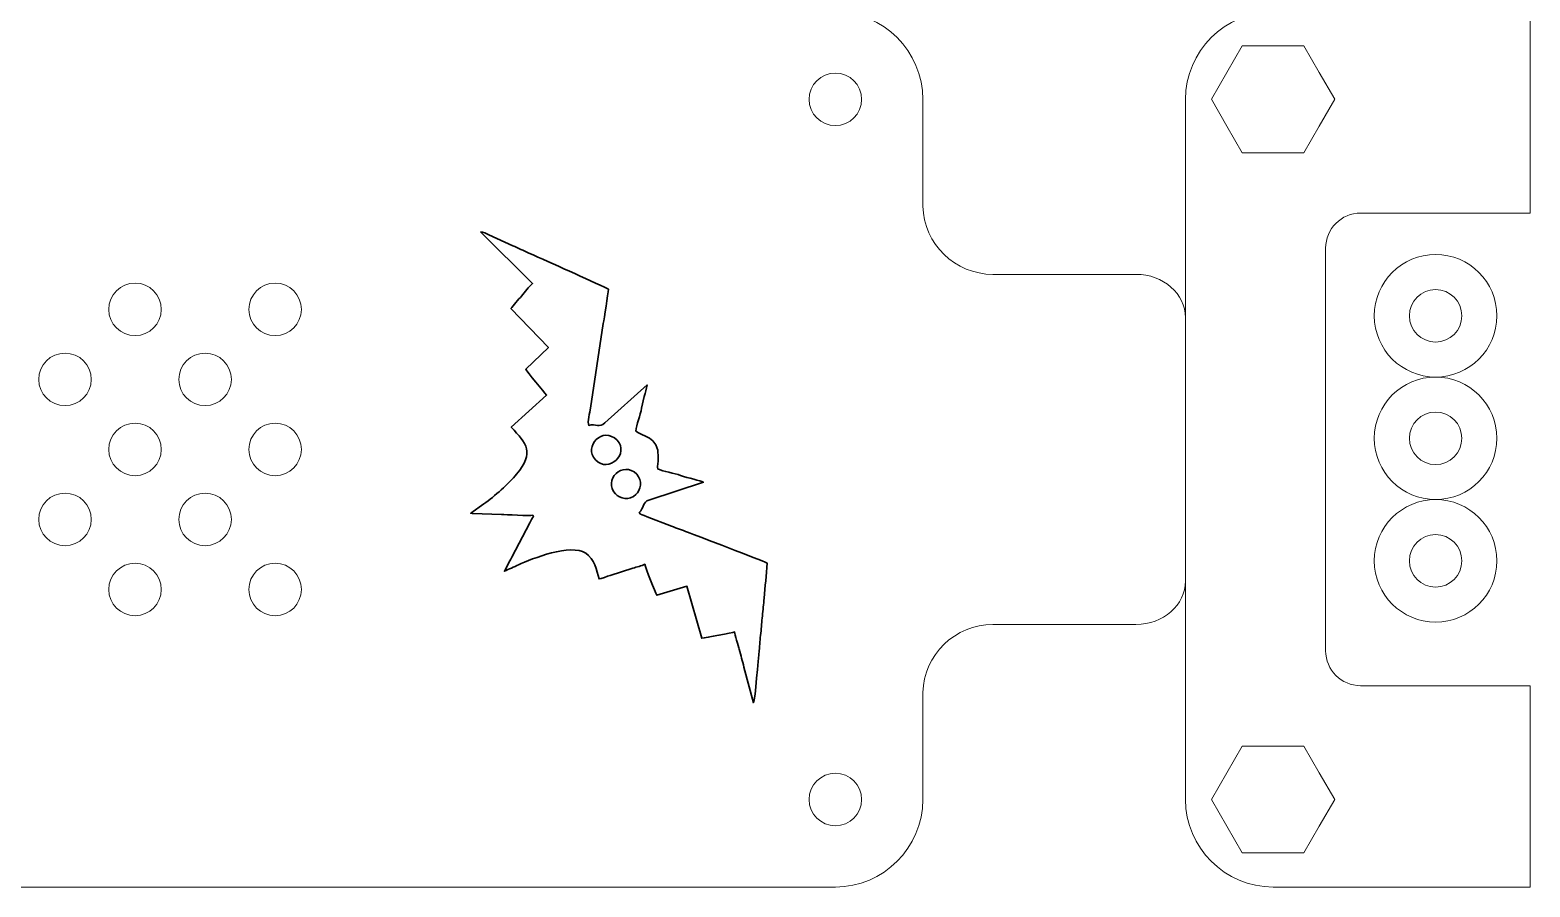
# Model space of a CAD drawing. Header units: millimetres. Extents: x -100 to 87, y -104 to 146.
# Drawn here: x 1.1 to 86.8, y -104.1 to -55.1 of the extents above; entities that cross this region are included whole.
import ezdxf

# ---------------------------------------------------------------- set-up
doc = ezdxf.new("R2010")
doc.units = ezdxf.units.MM
doc.header["$MEASUREMENT"] = 0
doc.layers.add('Layer 1', color=7, linetype='Continuous')

msp = doc.modelspace()

# ---------------------------------------------------------------- linework, layer by layer
at = {"layer": 'Layer 1', "color": 250, "lineweight": 20}
for points, knots in [([(56.0896, -89.0545), (56.0896, -89.0545), (56.0896, -89.0545), (56.0896, -89.0545), (56.0896, -89.0545), (53.9205, -89.0545), (52.1467, -90.7833), (52.0909, -92.9515), (52.0909, -92.9515), (52.0909, -92.9515), (52.0896, -99.0543), (52.0896, -99.0543), (52.0896, -99.0543), (52.0891, -101.8044), (49.8395, -104.0545), (47.0893, -104.0545), (47.0893, -104.0545), (47.0893, -104.0545), (-92.9101, -104.0545), (-92.9101, -104.0545), (-92.9101, -104.0545), (-95.6604, -104.0545), (-97.9104, -101.8044), (-97.9104, -99.0543), (-97.9104, -99.0543), (-97.9104, -99.0543), (-97.9104, -59.0547), (-97.9104, -59.0547), (-97.9104, -59.0547), (-97.9104, -56.3046), (-95.6604, -54.0545), (-92.9101, -54.0545), (-92.9101, -54.0545), (-92.9101, -54.0545), (47.0893, -54.0545), (47.0893, -54.0545), (47.0893, -54.0545), (49.8396, -54.0545), (52.089, -56.3046), (52.0896, -59.0547), (52.0896, -59.0547), (52.0896, -59.0547), (52.0909, -65.1575), (52.0909, -65.1575), (52.0909, -65.1575), (52.1467, -67.3257), (53.9205, -69.0545), (56.0896, -69.0545), (56.0896, -69.0545), (56.0896, -69.0545), (56.0896, -69.0545), (56.0896, -69.0545), (56.0896, -69.0545), (56.0896, -69.0545), (64.2596, -69.0545), (64.2596, -69.0545), (64.2596, -69.0545), (65.8166, -69.0545), (67.0903, -70.1676), (67.0903, -71.5281), (67.0903, -71.5281), (67.0903, -71.5281), (67.0903, -86.581), (67.0903, -86.581), (67.0903, -86.581), (67.0903, -87.9415), (65.8164, -89.0545), (64.2596, -89.0545), (64.2596, -89.0545), (64.2596, -89.0545), (56.0896, -89.0545), (56.0896, -89.0545)], [0, 0, 0, 0, 0.0526316, 0.0526316, 0.0526316, 0.0526316, 0.1052632, 0.1052632, 0.1052632, 0.1052632, 0.1578947, 0.1578947, 0.1578947, 0.1578947, 0.2105263, 0.2105263, 0.2105263, 0.2105263, 0.2631579, 0.2631579, 0.2631579, 0.2631579, 0.3157895, 0.3157895, 0.3157895, 0.3157895, 0.3684211, 0.3684211, 0.3684211, 0.3684211, 0.4210526, 0.4210526, 0.4210526, 0.4210526, 0.4736842, 0.4736842, 0.4736842, 0.4736842, 0.5263158, 0.5263158, 0.5263158, 0.5263158, 0.5789474, 0.5789474, 0.5789474, 0.5789474, 0.6315789, 0.6315789, 0.6315789, 0.6315789, 0.6842105, 0.6842105, 0.6842105, 0.6842105, 0.7368421, 0.7368421, 0.7368421, 0.7368421, 0.7894737, 0.7894737, 0.7894737, 0.7894737, 0.8421053, 0.8421053, 0.8421053, 0.8421053, 0.8947368, 0.8947368, 0.8947368, 0.8947368, 1, 1, 1, 1]), ([(77.0918, -65.5534), (77.0918, -65.5534), (86.7648, -65.5534), (86.7648, -65.5534), (86.7648, -65.5534), (86.7648, -65.5534), (86.7648, -54.0546), (86.7648, -54.0546), (86.7648, -54.0546), (86.7648, -54.0546), (86.7648, -54.0545), (86.7648, -54.0545), (86.7648, -54.0545), (86.7648, -54.0545), (72.0906, -54.0545), (72.0906, -54.0545), (72.0906, -54.0545), (69.3403, -54.0545), (67.0903, -56.3047), (67.0903, -59.0547), (67.0903, -59.0547), (67.0903, -59.0547), (67.0903, -99.0543), (67.0903, -99.0543), (67.0903, -99.0543), (67.0903, -101.8042), (69.3405, -104.0545), (72.0906, -104.0545), (72.0906, -104.0545), (72.0906, -104.0545), (86.7648, -104.0545), (86.7648, -104.0545), (86.7648, -104.0545), (86.7648, -104.0545), (86.7648, -92.5534), (86.7648, -92.5534), (86.7648, -92.5534), (86.7648, -92.5534), (77.0918, -92.5534), (77.0918, -92.5534), (77.0918, -92.5534), (77.0918, -92.5534), (77.0918, -92.5534), (77.0918, -92.5534), (77.0918, -92.5534), (75.9872, -92.5534), (75.0918, -91.658), (75.0918, -90.5535), (75.0918, -90.5535), (75.0918, -90.5535), (75.0918, -69.5534), (75.0918, -69.5534), (75.0918, -69.5534), (75.0918, -69.5534), (75.0918, -67.5533), (75.0918, -67.5533), (75.0918, -67.5533), (75.0918, -66.4488), (75.9872, -65.5534), (77.0918, -65.5534), (77.0918, -65.5534), (77.0918, -65.5534), (77.0918, -65.5534), (77.0918, -65.5534)], [0, 0, 0, 0, 0.0588235, 0.0588235, 0.0588235, 0.0588235, 0.1176471, 0.1176471, 0.1176471, 0.1176471, 0.1764706, 0.1764706, 0.1764706, 0.1764706, 0.2352941, 0.2352941, 0.2352941, 0.2352941, 0.2941176, 0.2941176, 0.2941176, 0.2941176, 0.3529412, 0.3529412, 0.3529412, 0.3529412, 0.4117647, 0.4117647, 0.4117647, 0.4117647, 0.4705882, 0.4705882, 0.4705882, 0.4705882, 0.5294118, 0.5294118, 0.5294118, 0.5294118, 0.5882353, 0.5882353, 0.5882353, 0.5882353, 0.6470588, 0.6470588, 0.6470588, 0.6470588, 0.7058824, 0.7058824, 0.7058824, 0.7058824, 0.7647059, 0.7647059, 0.7647059, 0.7647059, 0.8235294, 0.8235294, 0.8235294, 0.8235294, 0.8823529, 0.8823529, 0.8823529, 0.8823529, 1, 1, 1, 1]), ([(75.6093, -59.0546), (75.6093, -59.0546), (74.7296, -60.5785), (74.7296, -60.5785), (74.7296, -60.5785), (74.7296, -60.5785), (73.8498, -62.1022), (73.8498, -62.1022), (73.8498, -62.1022), (73.8498, -62.1022), (72.0903, -62.1022), (72.0903, -62.1022), (72.0903, -62.1022), (72.0903, -62.1022), (70.3308, -62.1022), (70.3308, -62.1022), (70.3308, -62.1022), (70.3308, -62.1022), (69.451, -60.5785), (69.451, -60.5785), (69.451, -60.5785), (69.451, -60.5785), (68.5713, -59.0546), (68.5713, -59.0546), (68.5713, -59.0546), (68.5713, -59.0546), (69.451, -57.5307), (69.451, -57.5307), (69.451, -57.5307), (69.451, -57.5307), (70.3308, -56.007), (70.3308, -56.007), (70.3308, -56.007), (70.3308, -56.007), (72.0903, -56.007), (72.0903, -56.007), (72.0903, -56.007), (72.0903, -56.007), (73.8498, -56.007), (73.8498, -56.007), (73.8498, -56.007), (73.8498, -56.007), (74.7296, -57.5307), (74.7296, -57.5307), (74.7296, -57.5307), (74.7296, -57.5307), (75.6093, -59.0546), (75.6093, -59.0546)], [0, 0, 0, 0, 0.0769231, 0.0769231, 0.0769231, 0.0769231, 0.1538462, 0.1538462, 0.1538462, 0.1538462, 0.2307692, 0.2307692, 0.2307692, 0.2307692, 0.3076923, 0.3076923, 0.3076923, 0.3076923, 0.3846154, 0.3846154, 0.3846154, 0.3846154, 0.4615385, 0.4615385, 0.4615385, 0.4615385, 0.5384615, 0.5384615, 0.5384615, 0.5384615, 0.6153846, 0.6153846, 0.6153846, 0.6153846, 0.6923077, 0.6923077, 0.6923077, 0.6923077, 0.7692308, 0.7692308, 0.7692308, 0.7692308, 0.8461538, 0.8461538, 0.8461538, 0.8461538, 1, 1, 1, 1]), ([(48.5896, -59.0547), (48.5896, -59.8831), (47.918, -60.5547), (47.0896, -60.5547), (47.0896, -60.5547), (46.2612, -60.5547), (45.5896, -59.8831), (45.5896, -59.0547), (45.5896, -59.0547), (45.5896, -58.2263), (46.2612, -57.5547), (47.0896, -57.5547), (47.0896, -57.5547), (47.918, -57.5547), (48.5896, -58.2263), (48.5896, -59.0547)], [0, 0, 0, 0, 0.2, 0.2, 0.2, 0.2, 0.4, 0.4, 0.4, 0.4, 0.6, 0.6, 0.6, 0.6, 1, 1, 1, 1]), ([(84.8733, -71.4203), (84.8733, -73.3534), (83.3063, -74.9203), (81.3733, -74.9203), (81.3733, -74.9203), (79.4403, -74.9203), (77.8733, -73.3534), (77.8733, -71.4203), (77.8733, -71.4203), (77.8733, -69.4872), (79.4403, -67.9203), (81.3733, -67.9203), (81.3733, -67.9203), (83.3063, -67.9203), (84.8733, -69.4872), (84.8733, -71.4203)], [0, 0, 0, 0, 0.2, 0.2, 0.2, 0.2, 0.4, 0.4, 0.4, 0.4, 0.6, 0.6, 0.6, 0.6, 1, 1, 1, 1]), ([(8.5909, -71.0547), (8.5909, -70.2263), (7.9194, -69.5547), (7.0909, -69.5547), (7.0909, -69.5547), (6.2624, -69.5547), (5.5909, -70.2263), (5.5909, -71.0547), (5.5909, -71.0547), (5.5909, -71.8831), (6.2624, -72.5547), (7.0909, -72.5547), (7.0909, -72.5547), (7.9194, -72.5547), (8.5909, -71.8831), (8.5909, -71.0547)], [0, 0, 0, 0, 0.2, 0.2, 0.2, 0.2, 0.4, 0.4, 0.4, 0.4, 0.6, 0.6, 0.6, 0.6, 1, 1, 1, 1]), ([(16.5909, -71.0547), (16.5909, -70.2263), (15.9194, -69.5547), (15.0909, -69.5547), (15.0909, -69.5547), (14.2624, -69.5547), (13.5909, -70.2263), (13.5909, -71.0547), (13.5909, -71.0547), (13.5909, -71.8831), (14.2624, -72.5547), (15.0909, -72.5547), (15.0909, -72.5547), (15.9194, -72.5547), (16.5909, -71.8831), (16.5909, -71.0547)], [0, 0, 0, 0, 0.2, 0.2, 0.2, 0.2, 0.4, 0.4, 0.4, 0.4, 0.6, 0.6, 0.6, 0.6, 1, 1, 1, 1]), ([(82.8733, -71.4203), (82.8733, -72.2487), (82.2017, -72.9203), (81.3733, -72.9203), (81.3733, -72.9203), (80.5449, -72.9203), (79.8733, -72.2487), (79.8733, -71.4203), (79.8733, -71.4203), (79.8733, -70.5919), (80.5449, -69.9203), (81.3733, -69.9203), (81.3733, -69.9203), (82.2017, -69.9203), (82.8733, -70.5919), (82.8733, -71.4203)], [0, 0, 0, 0, 0.2, 0.2, 0.2, 0.2, 0.4, 0.4, 0.4, 0.4, 0.6, 0.6, 0.6, 0.6, 1, 1, 1, 1]), ([(4.5909, -75.0547), (4.5909, -74.2263), (3.9194, -73.5547), (3.0909, -73.5547), (3.0909, -73.5547), (2.2624, -73.5547), (1.5909, -74.2263), (1.5909, -75.0547), (1.5909, -75.0547), (1.5909, -75.8831), (2.2624, -76.5547), (3.0909, -76.5547), (3.0909, -76.5547), (3.9194, -76.5547), (4.5909, -75.8831), (4.5909, -75.0547)], [0, 0, 0, 0, 0.2, 0.2, 0.2, 0.2, 0.4, 0.4, 0.4, 0.4, 0.6, 0.6, 0.6, 0.6, 1, 1, 1, 1]), ([(12.5909, -75.0547), (12.5909, -74.2263), (11.9194, -73.5547), (11.0909, -73.5547), (11.0909, -73.5547), (10.2624, -73.5547), (9.5909, -74.2263), (9.5909, -75.0547), (9.5909, -75.0547), (9.5909, -75.8831), (10.2624, -76.5547), (11.0909, -76.5547), (11.0909, -76.5547), (11.9194, -76.5547), (12.5909, -75.8831), (12.5909, -75.0547)], [0, 0, 0, 0, 0.2, 0.2, 0.2, 0.2, 0.4, 0.4, 0.4, 0.4, 0.6, 0.6, 0.6, 0.6, 1, 1, 1, 1]), ([(84.8733, -78.4203), (84.8733, -80.3534), (83.3063, -81.9203), (81.3733, -81.9203), (81.3733, -81.9203), (79.4403, -81.9203), (77.8733, -80.3534), (77.8733, -78.4203), (77.8733, -78.4203), (77.8733, -76.4872), (79.4403, -74.9203), (81.3733, -74.9203), (81.3733, -74.9203), (83.3063, -74.9203), (84.8733, -76.4872), (84.8733, -78.4203)], [0, 0, 0, 0, 0.2, 0.2, 0.2, 0.2, 0.4, 0.4, 0.4, 0.4, 0.6, 0.6, 0.6, 0.6, 1, 1, 1, 1]), ([(82.8733, -78.4203), (82.8733, -79.2487), (82.2017, -79.9203), (81.3733, -79.9203), (81.3733, -79.9203), (80.5449, -79.9203), (79.8733, -79.2487), (79.8733, -78.4203), (79.8733, -78.4203), (79.8733, -77.5919), (80.5449, -76.9203), (81.3733, -76.9203), (81.3733, -76.9203), (82.2017, -76.9203), (82.8733, -77.5919), (82.8733, -78.4203)], [0, 0, 0, 0, 0.2, 0.2, 0.2, 0.2, 0.4, 0.4, 0.4, 0.4, 0.6, 0.6, 0.6, 0.6, 1, 1, 1, 1]), ([(8.5909, -79.0547), (8.5909, -78.2263), (7.9194, -77.5547), (7.0909, -77.5547), (7.0909, -77.5547), (6.2624, -77.5547), (5.5909, -78.2263), (5.5909, -79.0547), (5.5909, -79.0547), (5.5909, -79.8831), (6.2624, -80.5547), (7.0909, -80.5547), (7.0909, -80.5547), (7.9194, -80.5547), (8.5909, -79.8831), (8.5909, -79.0547)], [0, 0, 0, 0, 0.2, 0.2, 0.2, 0.2, 0.4, 0.4, 0.4, 0.4, 0.6, 0.6, 0.6, 0.6, 1, 1, 1, 1]), ([(16.5909, -79.0547), (16.5909, -78.2263), (15.9194, -77.5547), (15.0909, -77.5547), (15.0909, -77.5547), (14.2624, -77.5547), (13.5909, -78.2263), (13.5909, -79.0547), (13.5909, -79.0547), (13.5909, -79.8831), (14.2624, -80.5547), (15.0909, -80.5547), (15.0909, -80.5547), (15.9194, -80.5547), (16.5909, -79.8831), (16.5909, -79.0547)], [0, 0, 0, 0, 0.2, 0.2, 0.2, 0.2, 0.4, 0.4, 0.4, 0.4, 0.6, 0.6, 0.6, 0.6, 1, 1, 1, 1]), ([(4.5909, -83.0547), (4.5909, -82.2263), (3.9194, -81.5547), (3.0909, -81.5547), (3.0909, -81.5547), (2.2624, -81.5547), (1.5909, -82.2263), (1.5909, -83.0547), (1.5909, -83.0547), (1.5909, -83.8831), (2.2624, -84.5547), (3.0909, -84.5547), (3.0909, -84.5547), (3.9194, -84.5547), (4.5909, -83.8831), (4.5909, -83.0547)], [0, 0, 0, 0, 0.2, 0.2, 0.2, 0.2, 0.4, 0.4, 0.4, 0.4, 0.6, 0.6, 0.6, 0.6, 1, 1, 1, 1]), ([(12.5909, -83.0547), (12.5909, -82.2263), (11.9194, -81.5547), (11.0909, -81.5547), (11.0909, -81.5547), (10.2624, -81.5547), (9.5909, -82.2263), (9.5909, -83.0547), (9.5909, -83.0547), (9.5909, -83.8831), (10.2624, -84.5547), (11.0909, -84.5547), (11.0909, -84.5547), (11.9194, -84.5547), (12.5909, -83.8831), (12.5909, -83.0547)], [0, 0, 0, 0, 0.2, 0.2, 0.2, 0.2, 0.4, 0.4, 0.4, 0.4, 0.6, 0.6, 0.6, 0.6, 1, 1, 1, 1]), ([(84.8733, -85.4203), (84.8733, -87.3534), (83.3063, -88.9203), (81.3733, -88.9203), (81.3733, -88.9203), (79.4403, -88.9203), (77.8733, -87.3534), (77.8733, -85.4203), (77.8733, -85.4203), (77.8733, -83.4872), (79.4403, -81.9203), (81.3733, -81.9203), (81.3733, -81.9203), (83.3063, -81.9203), (84.8733, -83.4872), (84.8733, -85.4203)], [0, 0, 0, 0, 0.2, 0.2, 0.2, 0.2, 0.4, 0.4, 0.4, 0.4, 0.6, 0.6, 0.6, 0.6, 1, 1, 1, 1]), ([(82.8733, -85.4203), (82.8733, -86.2487), (82.2017, -86.9203), (81.3733, -86.9203), (81.3733, -86.9203), (80.5449, -86.9203), (79.8733, -86.2487), (79.8733, -85.4203), (79.8733, -85.4203), (79.8733, -84.5919), (80.5449, -83.9203), (81.3733, -83.9203), (81.3733, -83.9203), (82.2017, -83.9203), (82.8733, -84.5919), (82.8733, -85.4203)], [0, 0, 0, 0, 0.2, 0.2, 0.2, 0.2, 0.4, 0.4, 0.4, 0.4, 0.6, 0.6, 0.6, 0.6, 1, 1, 1, 1]), ([(8.5909, -87.0547), (8.5909, -86.2263), (7.9194, -85.5547), (7.0909, -85.5547), (7.0909, -85.5547), (6.2624, -85.5547), (5.5909, -86.2263), (5.5909, -87.0547), (5.5909, -87.0547), (5.5909, -87.8831), (6.2624, -88.5547), (7.0909, -88.5547), (7.0909, -88.5547), (7.9194, -88.5547), (8.5909, -87.8831), (8.5909, -87.0547)], [0, 0, 0, 0, 0.2, 0.2, 0.2, 0.2, 0.4, 0.4, 0.4, 0.4, 0.6, 0.6, 0.6, 0.6, 1, 1, 1, 1]), ([(16.5909, -87.0547), (16.5909, -86.2263), (15.9194, -85.5547), (15.0909, -85.5547), (15.0909, -85.5547), (14.2624, -85.5547), (13.5909, -86.2263), (13.5909, -87.0547), (13.5909, -87.0547), (13.5909, -87.8831), (14.2624, -88.5547), (15.0909, -88.5547), (15.0909, -88.5547), (15.9194, -88.5547), (16.5909, -87.8831), (16.5909, -87.0547)], [0, 0, 0, 0, 0.2, 0.2, 0.2, 0.2, 0.4, 0.4, 0.4, 0.4, 0.6, 0.6, 0.6, 0.6, 1, 1, 1, 1]), ([(75.6093, -99.0545), (75.6093, -99.0545), (74.7296, -100.5784), (74.7296, -100.5784), (74.7296, -100.5784), (74.7296, -100.5784), (73.8498, -102.1021), (73.8498, -102.1021), (73.8498, -102.1021), (73.8498, -102.1021), (72.0903, -102.1021), (72.0903, -102.1021), (72.0903, -102.1021), (72.0903, -102.1021), (70.3308, -102.1021), (70.3308, -102.1021), (70.3308, -102.1021), (70.3308, -102.1021), (69.451, -100.5784), (69.451, -100.5784), (69.451, -100.5784), (69.451, -100.5784), (68.5713, -99.0545), (68.5713, -99.0545), (68.5713, -99.0545), (68.5713, -99.0545), (69.451, -97.5306), (69.451, -97.5306), (69.451, -97.5306), (69.451, -97.5306), (70.3308, -96.0069), (70.3308, -96.0069), (70.3308, -96.0069), (70.3308, -96.0069), (72.0903, -96.0069), (72.0903, -96.0069), (72.0903, -96.0069), (72.0903, -96.0069), (73.8498, -96.0069), (73.8498, -96.0069), (73.8498, -96.0069), (73.8498, -96.0069), (74.7296, -97.5306), (74.7296, -97.5306), (74.7296, -97.5306), (74.7296, -97.5306), (75.6093, -99.0545), (75.6093, -99.0545)], [0, 0, 0, 0, 0.0769231, 0.0769231, 0.0769231, 0.0769231, 0.1538462, 0.1538462, 0.1538462, 0.1538462, 0.2307692, 0.2307692, 0.2307692, 0.2307692, 0.3076923, 0.3076923, 0.3076923, 0.3076923, 0.3846154, 0.3846154, 0.3846154, 0.3846154, 0.4615385, 0.4615385, 0.4615385, 0.4615385, 0.5384615, 0.5384615, 0.5384615, 0.5384615, 0.6153846, 0.6153846, 0.6153846, 0.6153846, 0.6923077, 0.6923077, 0.6923077, 0.6923077, 0.7692308, 0.7692308, 0.7692308, 0.7692308, 0.8461538, 0.8461538, 0.8461538, 0.8461538, 1, 1, 1, 1]), ([(48.5896, -99.0546), (48.5896, -99.883), (47.918, -100.5546), (47.0896, -100.5546), (47.0896, -100.5546), (46.2612, -100.5546), (45.5896, -99.883), (45.5896, -99.0546), (45.5896, -99.0546), (45.5896, -98.2262), (46.2612, -97.5546), (47.0896, -97.5546), (47.0896, -97.5546), (47.918, -97.5546), (48.5896, -98.2262), (48.5896, -99.0546)], [0, 0, 0, 0, 0.2, 0.2, 0.2, 0.2, 0.4, 0.4, 0.4, 0.4, 0.6, 0.6, 0.6, 0.6, 1, 1, 1, 1])]:
    msp.add_open_spline(points, degree=3, knots=knots, dxfattribs=at)
at = {"layer": 'Layer 1', "lineweight": 35}
for points, knots in [([(26.8273, -66.6178), (26.8273, -66.6178), (29.7931, -69.5732), (29.7931, -69.5732), (29.7931, -69.5732), (29.5651, -69.7875), (29.3855, -70.0449), (29.1674, -70.2913), (29.1674, -70.2913), (29.0048, -70.4752), (28.6741, -70.8394), (28.5556, -71.0133), (28.5556, -71.0133), (28.5556, -71.0133), (30.7031, -73.241), (30.7031, -73.241), (30.7031, -73.241), (30.7031, -73.241), (29.4042, -74.4729), (29.4042, -74.4729), (29.4042, -74.4729), (29.4985, -74.6276), (30.4345, -75.7764), (30.5975, -75.9498), (30.5975, -75.9498), (30.5975, -75.9498), (28.5816, -77.7928), (28.5816, -77.7928), (28.5816, -77.7928), (29.45, -78.7173), (29.9289, -79.2285), (28.8851, -80.4667), (28.8851, -80.4667), (28.4309, -81.0056), (27.6226, -81.7343), (27.0156, -82.1657), (27.0156, -82.1657), (27.0156, -82.1657), (26.2689, -82.6991), (26.2689, -82.6991), (26.2689, -82.6991), (26.3261, -82.7101), (26.2782, -82.7034), (26.3579, -82.7087), (26.3579, -82.7087), (26.3579, -82.7087), (28.0187, -82.7729), (28.0187, -82.7729), (28.0187, -82.7729), (28.2233, -82.7779), (29.6602, -82.8568), (29.8069, -82.8171), (29.8069, -82.8171), (29.8069, -82.8171), (29.8487, -82.8892), (29.8487, -82.8892), (29.8487, -82.8892), (29.7656, -82.9725), (29.6925, -83.1476), (29.6313, -83.2585), (29.6313, -83.2585), (29.6313, -83.2585), (28.6089, -85.2134), (28.6089, -85.2134), (28.6089, -85.2134), (28.5244, -85.3635), (28.4736, -85.4706), (28.3942, -85.6139), (28.3942, -85.6139), (28.3942, -85.6139), (28.1923, -86.0177), (28.1923, -86.0177), (28.1923, -86.0177), (28.4059, -85.8939), (28.7561, -85.7633), (28.9912, -85.6523), (28.9912, -85.6523), (29.769, -85.2853), (31.9691, -84.4255), (32.8303, -84.9827), (32.8303, -84.9827), (33.3244, -85.3024), (33.4499, -85.9615), (33.5991, -86.4501), (33.5991, -86.4501), (33.7048, -86.4418), (34.0812, -86.304), (34.2302, -86.2565), (34.2302, -86.2565), (34.2302, -86.2565), (35.5309, -85.8401), (35.5309, -85.8401), (35.5309, -85.8401), (35.7507, -85.77), (36.0102, -85.7071), (36.2004, -85.6171), (36.2004, -85.6171), (36.2699, -85.8447), (36.8013, -87.228), (36.8886, -87.3867), (36.8886, -87.3867), (36.8886, -87.3867), (38.6127, -86.8694), (38.6127, -86.8694), (38.6127, -86.8694), (38.6127, -86.8694), (39.459, -89.8456), (39.459, -89.8456), (39.459, -89.8456), (39.6818, -89.8248), (41.2183, -89.52), (41.3334, -89.485), (41.3334, -89.485), (41.3428, -89.6052), (41.5467, -90.2992), (41.5962, -90.4701), (41.5962, -90.4701), (41.6973, -90.8194), (41.7761, -91.1533), (41.8675, -91.4881), (41.8675, -91.4881), (41.8675, -91.4881), (42.4234, -93.5275), (42.4234, -93.5275), (42.4234, -93.5275), (42.5109, -93.3489), (42.6883, -90.9735), (42.7345, -90.5596), (42.7345, -90.5596), (42.7731, -90.2138), (42.7877, -89.8969), (42.8287, -89.5474), (42.8287, -89.5474), (42.8684, -89.2103), (42.8916, -88.8936), (42.921, -88.5652), (42.921, -88.5652), (42.951, -88.2287), (42.9933, -87.9005), (43.0187, -87.5539), (43.0187, -87.5539), (43.0682, -86.8793), (43.1586, -86.2295), (43.2021, -85.5587), (43.2021, -85.5587), (42.7575, -85.341), (39.2546, -84.0187), (38.6407, -83.7842), (38.6407, -83.7842), (38.3216, -83.6623), (38.0374, -83.5599), (37.7261, -83.438), (37.7261, -83.438), (37.7261, -83.438), (36.3443, -82.8984), (36.3443, -82.8984), (36.3443, -82.8984), (36.0606, -82.7901), (35.9879, -82.8103), (35.8875, -82.6661), (35.8875, -82.6661), (36.1758, -82.3954), (36.0839, -82.0542), (36.4421, -81.9452), (36.4421, -81.9452), (36.4421, -81.9452), (39.5538, -80.9268), (39.5538, -80.9268), (39.5538, -80.9268), (39.3974, -80.8502), (38.6617, -80.6863), (38.2539, -80.5378), (38.2539, -80.5378), (37.8742, -80.3995), (37.2733, -80.3316), (36.9479, -80.1722), (36.9479, -80.1722), (36.9123, -80.0408), (36.9395, -79.9605), (36.9544, -79.8384), (36.9544, -79.8384), (36.9674, -79.7316), (36.9753, -79.6244), (36.9778, -79.509), (36.9778, -79.509), (37.0039, -78.2639), (36.0131, -78.3269), (35.6936, -78.0079), (35.6936, -78.0079), (35.717, -77.6464), (35.9568, -77.0912), (36.0256, -76.6929), (36.0256, -76.6929), (36.0256, -76.6929), (36.1741, -76.0308), (36.1741, -76.0308), (36.1741, -76.0308), (36.2327, -75.8104), (36.3201, -75.5894), (36.3342, -75.3717), (36.3342, -75.3717), (36.3342, -75.3717), (33.9279, -77.5405), (33.9279, -77.5405), (33.9279, -77.5405), (33.6141, -77.8458), (33.4157, -77.562), (33.0025, -77.6882), (33.0025, -77.6882), (32.9192, -77.5124), (33.0656, -76.9021), (33.0972, -76.7067), (33.0972, -76.7067), (33.0972, -76.7067), (33.8333, -71.8688), (33.8333, -71.8688), (33.8333, -71.8688), (33.8786, -71.5866), (34.1119, -70.1635), (34.1288, -69.9035), (34.1288, -69.9035), (32.9727, -69.3372), (30.8637, -68.4054), (29.5846, -67.8351), (29.5846, -67.8351), (29.2585, -67.6897), (28.9855, -67.5605), (28.6591, -67.4151), (28.6591, -67.4151), (28.6591, -67.4151), (27.298, -66.798), (27.298, -66.798), (27.298, -66.798), (27.1502, -66.7282), (26.9695, -66.627), (26.8273, -66.6178)], [0, 0, 0, 0, 0.0166667, 0.0166667, 0.0166667, 0.0166667, 0.0333333, 0.0333333, 0.0333333, 0.0333333, 0.05, 0.05, 0.05, 0.05, 0.0666667, 0.0666667, 0.0666667, 0.0666667, 0.0833333, 0.0833333, 0.0833333, 0.0833333, 0.1, 0.1, 0.1, 0.1, 0.1166667, 0.1166667, 0.1166667, 0.1166667, 0.1333333, 0.1333333, 0.1333333, 0.1333333, 0.15, 0.15, 0.15, 0.15, 0.1666667, 0.1666667, 0.1666667, 0.1666667, 0.1833333, 0.1833333, 0.1833333, 0.1833333, 0.2, 0.2, 0.2, 0.2, 0.2166667, 0.2166667, 0.2166667, 0.2166667, 0.2333333, 0.2333333, 0.2333333, 0.2333333, 0.25, 0.25, 0.25, 0.25, 0.2666667, 0.2666667, 0.2666667, 0.2666667, 0.2833333, 0.2833333, 0.2833333, 0.2833333, 0.3, 0.3, 0.3, 0.3, 0.3166667, 0.3166667, 0.3166667, 0.3166667, 0.3333333, 0.3333333, 0.3333333, 0.3333333, 0.35, 0.35, 0.35, 0.35, 0.3666667, 0.3666667, 0.3666667, 0.3666667, 0.3833333, 0.3833333, 0.3833333, 0.3833333, 0.4, 0.4, 0.4, 0.4, 0.4166667, 0.4166667, 0.4166667, 0.4166667, 0.4333333, 0.4333333, 0.4333333, 0.4333333, 0.45, 0.45, 0.45, 0.45, 0.4666667, 0.4666667, 0.4666667, 0.4666667, 0.4833333, 0.4833333, 0.4833333, 0.4833333, 0.5, 0.5, 0.5, 0.5, 0.5166667, 0.5166667, 0.5166667, 0.5166667, 0.5333333, 0.5333333, 0.5333333, 0.5333333, 0.55, 0.55, 0.55, 0.55, 0.5666667, 0.5666667, 0.5666667, 0.5666667, 0.5833333, 0.5833333, 0.5833333, 0.5833333, 0.6, 0.6, 0.6, 0.6, 0.6166667, 0.6166667, 0.6166667, 0.6166667, 0.6333333, 0.6333333, 0.6333333, 0.6333333, 0.65, 0.65, 0.65, 0.65, 0.6666667, 0.6666667, 0.6666667, 0.6666667, 0.6833333, 0.6833333, 0.6833333, 0.6833333, 0.7, 0.7, 0.7, 0.7, 0.7166667, 0.7166667, 0.7166667, 0.7166667, 0.7333333, 0.7333333, 0.7333333, 0.7333333, 0.75, 0.75, 0.75, 0.75, 0.7666667, 0.7666667, 0.7666667, 0.7666667, 0.7833333, 0.7833333, 0.7833333, 0.7833333, 0.8, 0.8, 0.8, 0.8, 0.8166667, 0.8166667, 0.8166667, 0.8166667, 0.8333333, 0.8333333, 0.8333333, 0.8333333, 0.85, 0.85, 0.85, 0.85, 0.8666667, 0.8666667, 0.8666667, 0.8666667, 0.8833333, 0.8833333, 0.8833333, 0.8833333, 0.9, 0.9, 0.9, 0.9, 0.9166667, 0.9166667, 0.9166667, 0.9166667, 0.9333333, 0.9333333, 0.9333333, 0.9333333, 0.95, 0.95, 0.95, 0.95, 0.9666667, 0.9666667, 0.9666667, 0.9666667, 1, 1, 1, 1]), ([(34.6197, -78.5283), (35.3554, -79.285), (34.146, -80.4573), (33.3954, -79.6522), (33.3954, -79.6522), (32.6698, -78.8737), (33.8194, -77.705), (34.6197, -78.5283)], [0, 0, 0, 0, 0.3333333, 0.3333333, 0.3333333, 0.3333333, 1, 1, 1, 1]), ([(35.7486, -80.4761), (36.0875, -80.8247), (35.9773, -81.3826), (35.7017, -81.6388), (35.7017, -81.6388), (35.3295, -81.985), (34.7857, -81.8803), (34.5243, -81.6), (34.5243, -81.6), (33.7987, -80.8217), (34.9483, -79.6529), (35.7486, -80.4761)], [0, 0, 0, 0, 0.25, 0.25, 0.25, 0.25, 0.5, 0.5, 0.5, 0.5, 1, 1, 1, 1])]:
    msp.add_open_spline(points, degree=3, knots=knots, dxfattribs=at)

doc.saveas('drawing.dxf')
